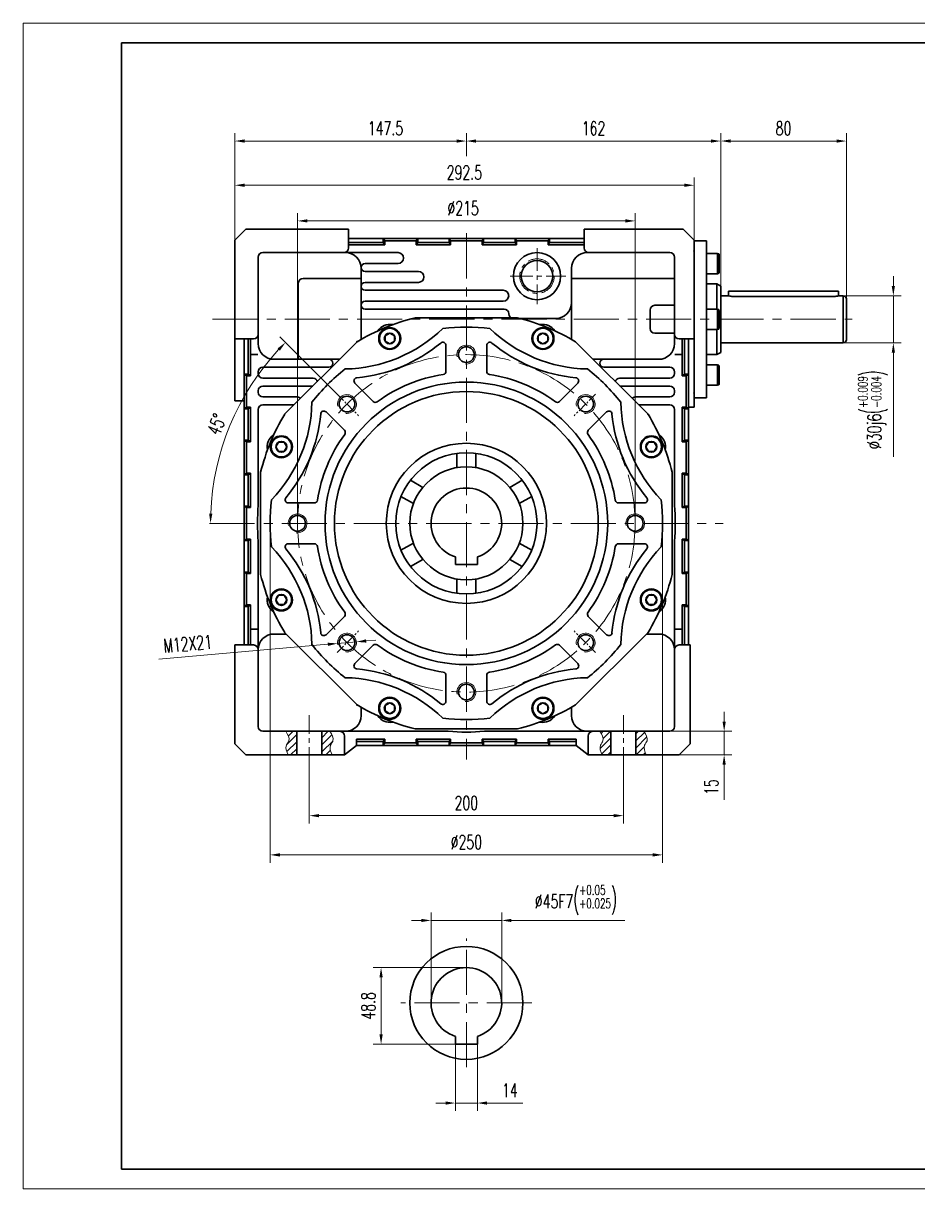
# Model space of a CAD drawing. Header units: millimetres. Extents: x -62 to 988, y -12 to 730.
# Drawn here: x -62 to 507, y -12 to 730 of the extents above; entities that cross this region are included whole.
import ezdxf

# ---------------------------------------------------------------- set-up
doc = ezdxf.new("R2010")
doc.units = ezdxf.units.MM
doc.header["$LTSCALE"] = 0.833333
doc.linetypes.add('CENTER', pattern=[50.8, 31.75, -6.35, 6.35, -6.35])
for name, color, linetype, lineweight in [('1轮廓实线层', 7, 'Continuous', 30), ('2细线层', 4, 'Continuous', 15), ('3中心线层', 1, 'CENTER', 15), ('5剖面线层', 2, 'Continuous', 15), ('7标注层', 4, 'Continuous', 15), ('图框层', 7, 'Continuous', 30)]:
    doc.layers.add(name, color=color, linetype=linetype, lineweight=lineweight)
doc.styles.add('HC_GBDIM', font='romans', dxfattribs={"width": 0.667, "bigfont": 'gbcbig'})
doc.dimstyles.new('HC_GBDIM', dxfattribs={"dimtxt": 3.5, "dimasz": 2.5, "dimexe": 2, "dimexo": 0, "dimgap": 1.5, "dimtad": 1, "dimdec": 1, "dimdsep": 46, "dimtxsty": 'HC_GBDIM', "dimcen": 0, "dimclrd": 130, "dimclre": 130, "dimclrt": 3, "dimadec": 0, "dimazin": 2, "dimtfac": 0.714286, "dimtdec": 1, "dimtmove": 0, "dimatfit": 1, "dimfxl": 1, "dimtzin": 0, "dimlwd": -1, "dimlwe": -1, "dimarcsym": 0})

# ---------------------------------------------------------------- blocks, each defined once
blk = doc.blocks.new('*D1531')
at = {"layer": '7标注层', "color": 130, "linetype": 'ByBlock', "ltscale": 1.086957}
for p, q in [((119.63, 254.35), (119.63, 220.18)), ((319.63, 254.35), (319.63, 220.18)), ((125.88, 225.18), (313.38, 225.18))]:
    blk.add_line(p, q, dxfattribs=at)
at = {"layer": '7标注层', "color": 130}
for points in [[(125.88, 226.22), (125.88, 224.14), (119.63, 225.18)], [(313.38, 224.14), (313.38, 226.22), (319.63, 225.18)]]:
    blk.add_solid(points, dxfattribs=at)
at = {"layer": 'Defpoints', "color": 0}
for p in [(119.63, 254.35), (319.63, 254.35), (319.63, 225.18)]:
    blk.add_point(p, dxfattribs=at)
at = {"layer": '7标注层', "color": 3, "insert": (219.63, 233.3), "char_height": 8.75, "attachment_point": 5, "style": 'HC_GBDIM'}
blk.add_mtext('200', dxfattribs=at)
blk = doc.blocks.new('*D1532')
at = {"layer": '7标注层', "color": 130, "linetype": 'ByBlock', "ltscale": 1.086957}
for p, q in [((94.63, 411.41), (94.63, 195.18)), ((344.63, 411.41), (344.63, 195.18)), ((100.88, 200.18), (338.38, 200.18))]:
    blk.add_line(p, q, dxfattribs=at)
at = {"layer": '7标注层', "color": 130}
for points in [[(100.88, 201.22), (100.88, 199.14), (94.63, 200.18)], [(338.38, 199.14), (338.38, 201.22), (344.63, 200.18)]]:
    blk.add_solid(points, dxfattribs=at)
at = {"layer": 'Defpoints', "color": 0}
for p in [(94.63, 411.41), (344.63, 411.41), (344.63, 200.18)]:
    blk.add_point(p, dxfattribs=at)
at = {"layer": '7标注层', "color": 3, "insert": (219.63, 208.3), "char_height": 8.75, "attachment_point": 5, "style": 'HC_GBDIM'}
blk.add_mtext('%%c250{}{{\\H0.7x;}{}}', dxfattribs=at)
blk = doc.blocks.new('*D1533')
at = {"layer": '7标注层', "color": 130, "linetype": 'ByBlock', "ltscale": 1.086957}
for p, q in [((383.8, 285.16), (383.8, 291.41)), ((349.13, 278.91), (388.8, 278.91)), ((383.8, 278.91), (383.8, 263.91)), ((349.13, 263.91), (388.8, 263.91)), ((383.8, 257.66), (383.8, 235.29))]:
    blk.add_line(p, q, dxfattribs=at)
at = {"layer": '7标注层', "color": 130}
for points in [[(382.76, 285.16), (384.85, 285.16), (383.8, 278.91)], [(384.85, 257.66), (382.76, 257.66), (383.8, 263.91)]]:
    blk.add_solid(points, dxfattribs=at)
at = {"layer": 'Defpoints', "color": 0}
for p in [(349.13, 278.91), (349.13, 263.91), (383.8, 263.91)]:
    blk.add_point(p, dxfattribs=at)
at = {"layer": '7标注层', "color": 3, "insert": (375.68, 243.35), "char_height": 8.75, "attachment_point": 5, "rotation": 90, "style": 'HC_GBDIM'}
blk.add_mtext('15{}{{\\H0.7x;}{}}', dxfattribs=at)
blk = doc.blocks.new('*D1534')
at = {"layer": '7标注层', "color": 130, "linetype": 'ByBlock', "ltscale": 1.086957}
blk.add_line((137.28, 493.76), (100.9, 530.14), dxfattribs=at)
blk.add_arc((219.63, 411.41), 162.92, 137.19819, 177.80181, dxfattribs=at)
at = {"layer": '7标注层', "color": 130}
for points in [[(100.85, 521.38), (99.35, 522.83), (104.43, 526.61)], [(55.79, 417.68), (57.88, 417.64), (56.71, 411.41)]]:
    blk.add_solid(points, dxfattribs=at)
at = {"layer": 'Defpoints', "color": 0}
for p in [(78.54, 492.87), (137.28, 493.76), (151.05, 479.99), (56.05, 411.41), (380.48, 411.41)]:
    blk.add_point(p, dxfattribs=at)
at = {"layer": '7标注层', "color": 3, "insert": (60.63, 474.44), "char_height": 8.75, "attachment_point": 5, "rotation": 68.37546, "style": 'HC_GBDIM'}
blk.add_mtext('45%%d', dxfattribs=at)
blk = doc.blocks.new('*D1535')
at = {"layer": '7标注层', "color": 130, "linetype": 'ByBlock', "ltscale": 1.086957}
for p, q in [((112.13, 411.41), (112.13, 609.11)), ((327.13, 411.41), (327.13, 609.11)), ((118.38, 604.11), (320.88, 604.11))]:
    blk.add_line(p, q, dxfattribs=at)
at = {"layer": '7标注层', "color": 130}
for points in [[(118.38, 605.16), (118.38, 603.07), (112.13, 604.11)], [(320.88, 603.07), (320.88, 605.16), (327.13, 604.11)]]:
    blk.add_solid(points, dxfattribs=at)
at = {"layer": 'Defpoints', "color": 0}
for p in [(327.13, 604.11), (112.13, 411.41), (327.13, 411.41)]:
    blk.add_point(p, dxfattribs=at)
at = {"layer": '7标注层', "color": 3, "insert": (217.6, 612.24), "char_height": 8.75, "attachment_point": 5, "style": 'HC_GBDIM'}
blk.add_mtext('%%c215{}{{\\H0.7x;}{}}', dxfattribs=at)
blk = doc.blocks.new('*D1536')
at = {"layer": '7标注层', "color": 130, "linetype": 'ByBlock', "ltscale": 1.086957}
for p, q in [((72.13, 591.91), (72.13, 659.99)), ((78.38, 654.99), (213.38, 654.99)), ((219.63, 645.35), (219.63, 659.99))]:
    blk.add_line(p, q, dxfattribs=at)
at = {"layer": '7标注层', "color": 130}
for points in [[(78.38, 656.03), (78.38, 653.95), (72.13, 654.99)], [(213.38, 653.95), (213.38, 656.03), (219.63, 654.99)]]:
    blk.add_solid(points, dxfattribs=at)
at = {"layer": 'Defpoints', "color": 0}
for p in [(219.63, 654.99), (219.63, 645.35), (72.13, 591.91)]:
    blk.add_point(p, dxfattribs=at)
at = {"layer": '7标注层', "color": 3, "insert": (168.16, 663.12), "char_height": 8.75, "attachment_point": 5, "style": 'HC_GBDIM'}
blk.add_mtext('147.5', dxfattribs=at)
blk = doc.blocks.new('*D1537')
at = {"layer": '7标注层', "color": 130, "linetype": 'ByBlock', "ltscale": 1.086957}
for p, q in [((72.13, 591.91), (72.13, 631.82)), ((364.63, 591.91), (364.63, 631.82)), ((78.38, 626.82), (358.38, 626.82))]:
    blk.add_line(p, q, dxfattribs=at)
at = {"layer": '7标注层', "color": 130}
for points in [[(78.38, 627.87), (78.38, 625.78), (72.13, 626.82)], [(358.38, 625.78), (358.38, 627.87), (364.63, 626.82)]]:
    blk.add_solid(points, dxfattribs=at)
at = {"layer": 'Defpoints', "color": 0}
for p in [(364.63, 626.82), (72.13, 591.91), (364.63, 591.91)]:
    blk.add_point(p, dxfattribs=at)
at = {"layer": '7标注层', "color": 3, "insert": (218.38, 634.95), "char_height": 8.75, "attachment_point": 5, "style": 'HC_GBDIM'}
blk.add_mtext('292.5', dxfattribs=at)
blk = doc.blocks.new('*D1538')
at = {"layer": '7标注层', "color": 130, "linetype": 'ByBlock', "ltscale": 1.086957}
for p, q in [((131.41, 334.33), (23.78, 324.91)), ((149.59, 335.92), (137.64, 334.87)), ((155.82, 336.46), (162.05, 337.01))]:
    blk.add_line(p, q, dxfattribs=at)
at = {"layer": '7标注层', "color": 130}
for points in [[(131.5, 333.29), (131.32, 335.36), (137.64, 334.87)], [(155.73, 337.5), (155.91, 335.43), (149.59, 335.92)]]:
    blk.add_solid(points, dxfattribs=at)
at = {"layer": 'Defpoints', "color": 0}
for p in [(137.64, 334.87), (149.59, 335.92)]:
    blk.add_point(p, dxfattribs=at)
at = {"layer": '7标注层', "color": 3, "insert": (42.18, 334.67), "char_height": 8.75, "attachment_point": 5, "rotation": 5.0017, "style": 'HC_GBDIM'}
blk.add_mtext('M12X21{}{{\\H0.7x;}{}}', dxfattribs=at)
blk = doc.blocks.new('*D1551')
at = {"layer": '7标注层', "color": 130, "ltscale": 0.925926}
for p, q in [((212.63, 79.57), (212.63, 37.05)), ((226.63, 79.57), (226.63, 37.05)), ((206.38, 42.05), (200.13, 42.05)), ((212.63, 42.05), (226.63, 42.05)), ((232.88, 42.05), (255.52, 42.05))]:
    blk.add_line(p, q, dxfattribs=at)
at = {"layer": '7标注层', "color": 130}
for points in [[(206.38, 41.01), (206.38, 43.09), (212.63, 42.05)], [(232.88, 43.09), (232.88, 41.01), (226.63, 42.05)]]:
    blk.add_solid(points, dxfattribs=at)
at = {"layer": 'Defpoints', "color": 0}
for p in [(212.63, 79.57), (226.63, 79.57), (226.63, 42.05)]:
    blk.add_point(p, dxfattribs=at)
at = {"layer": '7标注层', "color": 3, "insert": (247.33, 50.18), "char_height": 8.75, "attachment_point": 5, "style": 'HC_GBDIM'}
blk.add_mtext('14', dxfattribs=at)
blk = doc.blocks.new('*D1552')
at = {"layer": '7标注层', "color": 130, "ltscale": 0.925926}
for p, q in [((197.13, 105.87), (197.13, 163.4)), ((242.13, 105.87), (242.13, 163.4)), ((190.88, 158.4), (184.63, 158.4)), ((197.13, 158.4), (242.13, 158.4)), ((248.38, 158.4), (320.54, 158.4))]:
    blk.add_line(p, q, dxfattribs=at)
at = {"layer": '7标注层', "color": 130}
for points in [[(190.88, 157.36), (190.88, 159.44), (197.13, 158.4)], [(248.38, 159.44), (248.38, 157.36), (242.13, 158.4)]]:
    blk.add_solid(points, dxfattribs=at)
at = {"layer": 'Defpoints', "color": 0}
for p in [(242.13, 158.4), (197.13, 105.87), (242.13, 105.87)]:
    blk.add_point(p, dxfattribs=at)
at = {"layer": '7标注层', "color": 3, "insert": (289.33, 171.48), "char_height": 8.75, "attachment_point": 5, "style": 'HC_GBDIM'}
blk.add_mtext('%%c45{}{F7{\\H0.7x;{\\H2.0x;\\W0.5;(}{\\S+0.05^ +0.025;}{\\H2.0x;\\W0.5;)}}{}}', dxfattribs=at)
blk = doc.blocks.new('*D1553')
at = {"layer": '7标注层', "color": 130, "ltscale": 0.925926}
for p, q in [((219.63, 128.37), (160.32, 128.37)), ((165.32, 122.12), (165.32, 85.82)), ((212.63, 79.57), (160.32, 79.57))]:
    blk.add_line(p, q, dxfattribs=at)
at = {"layer": '7标注层', "color": 130}
for points in [[(166.37, 122.12), (164.28, 122.12), (165.32, 128.37)], [(164.28, 85.82), (166.37, 85.82), (165.32, 79.57)]]:
    blk.add_solid(points, dxfattribs=at)
at = {"layer": 'Defpoints', "color": 0}
for p in [(219.63, 128.37), (165.32, 79.57), (212.63, 79.57)]:
    blk.add_point(p, dxfattribs=at)
at = {"layer": '7标注层', "color": 3, "insert": (157.2, 103.97), "char_height": 8.75, "attachment_point": 5, "rotation": 90, "style": 'HC_GBDIM'}
blk.add_mtext('48.8', dxfattribs=at)
blk = doc.blocks.new('*D1554')
at = {"layer": '7标注层', "color": 130, "linetype": 'ByBlock', "ltscale": 1.086957}
for p, q in [((219.63, 645.35), (219.63, 659.99)), ((225.88, 654.99), (375.38, 654.99)), ((381.63, 562.47), (381.63, 659.99))]:
    blk.add_line(p, q, dxfattribs=at)
at = {"layer": '7标注层', "color": 130}
for points in [[(225.88, 656.03), (225.88, 653.95), (219.63, 654.99)], [(375.38, 653.95), (375.38, 656.03), (381.63, 654.99)]]:
    blk.add_solid(points, dxfattribs=at)
at = {"layer": 'Defpoints', "color": 0}
for p in [(381.63, 654.99), (219.63, 645.35), (381.63, 562.47)]:
    blk.add_point(p, dxfattribs=at)
at = {"layer": '7标注层', "color": 3, "insert": (300.63, 663.12), "char_height": 8.75, "attachment_point": 5, "style": 'HC_GBDIM'}
blk.add_mtext('162', dxfattribs=at)
blk = doc.blocks.new('*D1555')
at = {"layer": '7标注层', "color": 130, "linetype": 'ByBlock', "ltscale": 1.086957}
for p, q in [((381.63, 562.47), (381.63, 659.99)), ((387.88, 654.99), (455.38, 654.99)), ((461.63, 554.41), (461.63, 659.99))]:
    blk.add_line(p, q, dxfattribs=at)
at = {"layer": '7标注层', "color": 130}
for points in [[(387.88, 656.03), (387.88, 653.95), (381.63, 654.99)], [(455.38, 653.95), (455.38, 656.03), (461.63, 654.99)]]:
    blk.add_solid(points, dxfattribs=at)
at = {"layer": 'Defpoints', "color": 0}
for p in [(461.63, 654.99), (381.63, 562.47), (461.63, 554.41)]:
    blk.add_point(p, dxfattribs=at)
at = {"layer": '7标注层', "color": 3, "insert": (421.63, 663.12), "char_height": 8.75, "attachment_point": 5, "style": 'HC_GBDIM'}
blk.add_mtext('80', dxfattribs=at)
blk = doc.blocks.new('*D1556')
at = {"layer": '7标注层', "color": 130, "linetype": 'ByBlock', "ltscale": 1.086957}
for p, q in [((491.55, 562.66), (491.55, 568.91)), ((459.63, 556.41), (496.55, 556.41)), ((491.55, 556.41), (491.55, 526.41)), ((459.63, 526.41), (496.55, 526.41)), ((491.55, 520.16), (491.55, 453.72))]:
    blk.add_line(p, q, dxfattribs=at)
at = {"layer": '7标注层', "color": 130}
for points in [[(490.51, 562.66), (492.59, 562.66), (491.55, 556.41)], [(492.59, 520.16), (490.51, 520.16), (491.55, 526.41)]]:
    blk.add_solid(points, dxfattribs=at)
at = {"layer": 'Defpoints', "color": 0}
for p in [(459.63, 556.41), (459.63, 526.41), (491.55, 526.41)]:
    blk.add_point(p, dxfattribs=at)
at = {"layer": '7标注层', "color": 3, "insert": (478.46, 483.81), "char_height": 8.75, "attachment_point": 5, "rotation": 90, "style": 'HC_GBDIM'}
blk.add_mtext('%%c30{}{j6{\\H0.7x;{\\H2.0x;\\W0.5;(}{\\S+0.009^ -0.004;}{\\H2.0x;\\W0.5;)}}{}}', dxfattribs=at)
blk = doc.blocks.new('*U1565')
at = {"layer": '2细线层'}
for p, q in [((-62.5, -12.5), (-62.5, 730)), ((-62.5, 730), (987.5, 730)), ((987.5, -12.5), (-62.5, -12.5))]:
    blk.add_line(p, q, dxfattribs=at)
at = {"layer": '图框层'}
for p, q in [((0, 0), (0, 717.5)), ((0, 717.5), (975, 717.5)), ((975, 0), (0, 0))]:
    blk.add_line(p, q, dxfattribs=at)

msp = doc.modelspace()

# ---------------------------------------------------------------- hatches: boundary and pattern name
at = {"layer": '5剖面线层', "ltscale": 1.086957}
h = msp.add_hatch(dxfattribs=at)
h.set_pattern_fill('ANSI31', color=256, style=0)
h.set_pattern_definition([(45, (-2515.0887, -845.7457), (-2.245064, 2.245064), [])])
h.paths.add_polyline_path([(111.63, 263.91), (111.63, 278.91), (104.63, 278.91), (104.8, 278.65), (104.96, 278.39), (105.13, 278.13), (105.29, 277.87), (105.45, 277.61), (105.6, 277.35), (105.61, 277.34), (105.76, 277.08), (105.9, 276.83), (106.04, 276.57), (106.16, 276.31), (106.28, 276.06), (106.39, 275.8), (106.4, 275.79), (106.5, 275.54), (106.58, 275.29), (106.66, 275.04), (106.72, 274.79), (106.77, 274.55), (106.8, 274.3), (106.81, 274.29), (106.82, 274.05), (106.82, 273.81), (106.81, 273.57), (106.77, 273.33), (106.72, 273.09), (106.64, 272.86), (106.64, 272.85), (106.55, 272.62), (106.43, 272.39), (106.31, 272.16), (106.3, 272.15), (106.16, 271.93), (106.02, 271.7), (105.87, 271.48), (105.86, 271.47), (105.71, 271.24), (105.56, 271.01), (105.42, 270.79), (105.41, 270.78), (105.27, 270.55), (105.15, 270.32), (105.04, 270.08), (105.04, 270.07), (104.95, 269.83), (104.87, 269.59), (104.82, 269.35), (104.78, 269.1), (104.75, 268.86), (104.74, 268.62), (104.75, 268.37), (104.76, 268.12), (104.79, 267.86), (104.83, 267.6), (104.88, 267.34), (104.93, 267.1), (105, 266.83), (105.08, 266.57), (105.17, 266.3), (105.26, 266.03), (105.35, 265.76), (105.45, 265.52), (105.56, 265.25), (105.67, 264.97), (105.78, 264.7), (105.9, 264.43), (106.02, 264.16), (106.13, 263.91)])
h.paths.add_polyline_path([(134.19, 263.91), (134.08, 264.16), (133.96, 264.43), (133.84, 264.7), (133.73, 264.97), (133.62, 265.25), (133.51, 265.52), (133.42, 265.76), (133.32, 266.03), (133.23, 266.3), (133.14, 266.57), (133.07, 266.83), (133, 267.1), (132.94, 267.34), (132.89, 267.6), (132.85, 267.86), (132.83, 268.12), (132.81, 268.37), (132.81, 268.62), (132.82, 268.86), (132.84, 269.1), (132.88, 269.35), (132.94, 269.59), (133.01, 269.83), (133.1, 270.07), (133.1, 270.08), (133.21, 270.32), (133.34, 270.55), (133.47, 270.78), (133.48, 270.79), (133.62, 271.01), (133.77, 271.24), (133.92, 271.47), (133.93, 271.48), (134.08, 271.7), (134.23, 271.93), (134.37, 272.15), (134.37, 272.16), (134.5, 272.39), (134.61, 272.62), (134.7, 272.85), (134.71, 272.86), (134.78, 273.09), (134.84, 273.33), (134.87, 273.57), (134.89, 273.81), (134.89, 274.05), (134.87, 274.29), (134.87, 274.3), (134.83, 274.55), (134.78, 274.79), (134.72, 275.04), (134.65, 275.29), (134.56, 275.54), (134.46, 275.79), (134.46, 275.8), (134.35, 276.06), (134.23, 276.31), (134.1, 276.57), (133.96, 276.83), (133.82, 277.08), (133.67, 277.34), (133.67, 277.35), (133.51, 277.61), (133.35, 277.87), (133.19, 278.13), (133.03, 278.39), (132.86, 278.65), (132.69, 278.91), (127.63, 278.91), (127.63, 263.91)])
h.paths.add_polyline_path([(334.19, 263.91), (334.08, 264.16), (333.96, 264.43), (333.84, 264.7), (333.73, 264.97), (333.62, 265.25), (333.51, 265.52), (333.42, 265.76), (333.32, 266.03), (333.23, 266.3), (333.14, 266.57), (333.07, 266.83), (333, 267.1), (332.94, 267.34), (332.89, 267.6), (332.85, 267.86), (332.83, 268.12), (332.81, 268.37), (332.81, 268.62), (332.82, 268.86), (332.84, 269.1), (332.88, 269.35), (332.94, 269.59), (333.01, 269.83), (333.1, 270.07), (333.1, 270.08), (333.21, 270.32), (333.34, 270.55), (333.47, 270.78), (333.48, 270.79), (333.62, 271.01), (333.77, 271.24), (333.92, 271.47), (333.93, 271.48), (334.08, 271.7), (334.23, 271.93), (334.37, 272.15), (334.37, 272.16), (334.5, 272.39), (334.61, 272.62), (334.7, 272.85), (334.71, 272.86), (334.78, 273.09), (334.84, 273.33), (334.87, 273.57), (334.89, 273.81), (334.89, 274.05), (334.87, 274.29), (334.87, 274.3), (334.83, 274.55), (334.78, 274.79), (334.72, 275.04), (334.65, 275.29), (334.56, 275.54), (334.46, 275.79), (334.46, 275.8), (334.35, 276.06), (334.23, 276.31), (334.1, 276.57), (333.96, 276.83), (333.82, 277.08), (333.67, 277.34), (333.67, 277.35), (333.51, 277.61), (333.35, 277.87), (333.19, 278.13), (333.03, 278.39), (332.86, 278.65), (332.69, 278.91), (327.63, 278.91), (327.63, 263.91)])
h.paths.add_polyline_path([(311.63, 263.91), (311.63, 278.91), (304.63, 278.91), (304.8, 278.65), (304.96, 278.39), (305.13, 278.13), (305.29, 277.87), (305.45, 277.61), (305.6, 277.35), (305.61, 277.34), (305.76, 277.08), (305.9, 276.83), (306.04, 276.57), (306.16, 276.31), (306.28, 276.06), (306.39, 275.8), (306.4, 275.79), (306.5, 275.54), (306.58, 275.29), (306.66, 275.04), (306.72, 274.79), (306.77, 274.55), (306.8, 274.3), (306.81, 274.29), (306.82, 274.05), (306.82, 273.81), (306.81, 273.57), (306.77, 273.33), (306.72, 273.09), (306.64, 272.86), (306.64, 272.85), (306.55, 272.62), (306.43, 272.39), (306.31, 272.16), (306.3, 272.15), (306.16, 271.93), (306.02, 271.7), (305.87, 271.48), (305.86, 271.47), (305.71, 271.24), (305.56, 271.01), (305.42, 270.79), (305.41, 270.78), (305.27, 270.55), (305.15, 270.32), (305.04, 270.08), (305.04, 270.07), (304.95, 269.83), (304.87, 269.59), (304.82, 269.35), (304.78, 269.1), (304.75, 268.86), (304.74, 268.62), (304.75, 268.37), (304.76, 268.12), (304.79, 267.86), (304.83, 267.6), (304.88, 267.34), (304.93, 267.1), (305, 266.83), (305.08, 266.57), (305.17, 266.3), (305.26, 266.03), (305.35, 265.76), (305.45, 265.52), (305.56, 265.25), (305.67, 264.97), (305.78, 264.7), (305.9, 264.43), (306.02, 264.16), (306.13, 263.91)])

# ---------------------------------------------------------------- linework, layer by layer
at = {"layer": '1轮廓实线层', "ltscale": 1.086957}
for p, q in [((79.13, 598.91), (72.13, 591.91)), ((79.13, 598.91), (144.63, 598.91)), ((144.63, 598.91), (144.63, 586.91)), ((294.63, 598.91), (357.63, 598.91)), ((294.63, 598.91), (294.63, 586.91)), ((357.63, 598.91), (364.63, 591.91)), ((72.13, 591.91), (72.13, 489.41)), ((144.63, 592.91), (294.63, 592.91)), ((166.63, 590.41), (144.63, 590.41)), ((167.63, 588.84), (144.63, 588.84)), ((166.63, 592.91), (166.63, 590.41)), ((166.63, 592.91), (167.63, 591.34)), ((167.63, 588.84), (166.63, 590.41)), ((187.63, 591.34), (167.63, 591.34)), ((167.63, 591.34), (167.63, 588.84)), ((188.63, 592.91), (187.63, 591.34)), ((187.63, 591.34), (187.63, 588.84)), ((187.63, 588.84), (188.63, 590.41)), ((188.63, 592.91), (188.63, 590.41)), ((208.63, 592.91), (209.63, 591.34)), ((208.63, 592.91), (208.63, 590.41)), ((209.63, 588.84), (208.63, 590.41)), ((209.63, 591.34), (229.63, 591.34)), ((209.63, 591.34), (209.63, 588.84)), ((230.63, 592.91), (229.63, 591.34)), ((229.63, 591.34), (229.63, 588.84)), ((229.63, 588.84), (230.63, 590.41)), ((230.63, 592.91), (230.63, 590.41)), ((250.63, 592.91), (250.63, 590.41)), ((250.63, 592.91), (251.63, 591.34)), ((251.63, 588.84), (250.63, 590.41)), ((251.63, 591.34), (271.63, 591.34)), ((251.63, 591.34), (251.63, 588.84)), ((272.63, 592.91), (271.63, 591.34)), ((271.63, 591.34), (271.63, 588.84)), ((271.63, 588.84), (272.63, 590.41)), ((271.63, 588.84), (294.63, 588.84)), ((272.63, 592.91), (272.63, 590.41)), ((272.63, 590.41), (294.63, 590.41)), ((364.63, 591.91), (364.63, 485.41)), ((364.63, 591.57), (364.63, 491.25)), ((364.63, 591.48), (364.63, 575.41)), ((364.63, 591.48), (372.63, 591.48)), ((372.63, 591.48), (372.63, 491.34)), ((87.13, 525.91), (87.13, 580.91)), ((90.13, 583.91), (176.13, 583.91)), ((296.63, 583.91), (349.13, 583.91)), ((352.13, 580.91), (352.13, 525.91)), ((379.63, 583.42), (372.63, 583.42)), ((379.63, 583.42), (379.63, 570.42)), ((380.63, 571.42), (380.63, 582.42)), ((152.63, 573.91), (152.63, 528.61)), ((155.13, 576.91), (176.13, 576.91)), ((155.13, 571.91), (189.13, 571.91)), ((286.63, 573.91), (286.63, 528.61)), ((364.63, 575.41), (364.63, 491.34)), ((112.63, 564.46), (112.63, 515.91)), ((115.63, 567.46), (152.63, 567.46)), ((155.13, 564.91), (189.13, 564.91)), ((286.63, 567.46), (352.13, 567.46)), ((379.63, 570.42), (372.63, 570.42)), ((155.13, 559.91), (243.13, 559.91)), ((379.13, 563.91), (372.63, 563.91)), ((379.13, 563.91), (381.63, 562.47)), ((379.13, 547.91), (379.13, 563.91)), ((381.63, 562.47), (381.63, 520.35)), ((386.63, 556.41), (386.63, 559.41)), ((386.63, 559.41), (456.63, 559.41)), ((456.63, 556.41), (456.63, 559.41)), ((155.13, 552.91), (243.13, 552.91)), ((339.63, 550.33), (352.13, 550.33)), ((386.63, 556.41), (381.63, 556.41)), ((452.63, 555.87), (390.63, 555.87)), ((459.63, 556.41), (456.63, 556.41)), ((459.63, 556.41), (459.63, 526.41)), ((461.63, 528.41), (461.63, 554.41)), ((155.13, 547.91), (243.63, 547.91)), ((252.25, 542.41), (187.01, 542.41)), ((246.63, 544.91), (246.63, 544.91)), ((336.63, 547.33), (336.63, 535.49)), ((379.63, 547.91), (372.63, 547.91)), ((379.63, 547.91), (379.63, 534.91)), ((380.63, 535.91), (380.63, 546.91)), ((249.63, 541.91), (276.63, 541.91)), ((379.63, 534.91), (372.63, 534.91)), ((379.13, 518.91), (379.13, 534.91)), ((72.13, 528.91), (84.13, 528.91)), ((74.63, 528.91), (84.13, 528.91)), ((78.13, 528.91), (78.13, 333.91)), ((170.84, 532.67), (167.84, 530.94)), ((167.84, 527.47), (167.84, 530.94)), ((167.84, 527.47), (170.84, 525.74)), ((170.84, 532.67), (173.84, 530.94)), ((173.84, 527.47), (170.84, 525.74)), ((173.84, 527.47), (173.84, 530.94)), ((268.42, 532.67), (265.42, 530.94)), ((265.42, 527.47), (265.42, 530.94)), ((265.42, 527.47), (268.42, 525.74)), ((268.42, 532.67), (271.42, 530.94)), ((271.42, 527.47), (268.42, 525.74)), ((271.42, 527.47), (271.42, 530.94)), ((339.63, 532.49), (352.13, 532.49)), ((364.63, 528.91), (355.13, 528.91)), ((361.13, 528.91), (361.13, 333.91)), ((150.06, 527.1), (103.93, 480.97)), ((206.63, 524.77), (206.63, 508.25)), ((232.63, 524.77), (232.63, 508.25)), ((335.33, 480.97), (289.2, 527.1)), ((379.13, 518.91), (381.63, 520.35)), ((459.63, 526.41), (381.63, 526.41)), ((82.2, 518.91), (86.86, 518.91)), ((138.87, 515.91), (97.13, 515.91)), ((300.39, 515.91), (342.13, 515.91)), ((357.06, 518.91), (352.4, 518.91)), ((379.13, 518.91), (372.63, 518.91)), ((379.63, 512.4), (372.63, 512.4)), ((379.63, 512.4), (379.63, 499.4)), ((78.13, 506.41), (79.7, 505.41)), ((78.13, 506.41), (80.63, 506.41)), ((79.7, 485.41), (79.7, 505.41)), ((79.7, 505.41), (82.2, 505.41)), ((82.2, 505.41), (80.63, 506.41)), ((87.13, 506.91), (87.13, 507.91)), ((132.13, 510.91), (90.13, 510.91)), ((307.13, 510.91), (349.13, 510.91)), ((352.13, 507.91), (352.13, 506.91)), ((352.13, 507.91), (352.13, 506.91)), ((357.06, 505.41), (358.63, 506.41)), ((359.56, 505.41), (357.06, 505.41)), ((361.13, 506.41), (358.63, 506.41)), ((361.13, 506.41), (359.56, 505.41)), ((359.56, 485.41), (359.56, 505.41)), ((380.63, 511.4), (380.63, 500.4)), ((122.13, 503.91), (90.13, 503.91)), ((121.87, 498.91), (90.13, 498.91)), ((148.67, 500.76), (160.34, 489.08)), ((290.6, 500.76), (278.92, 489.08)), ((317.13, 503.91), (349.13, 503.91)), ((317.39, 498.91), (349.13, 498.91)), ((379.63, 499.4), (372.63, 499.4)), ((87.13, 495.91), (87.13, 494.91)), ((87.13, 495.91), (87.13, 494.91)), ((87.13, 494.91), (87.13, 495.91)), ((112.13, 491.91), (90.13, 491.91)), ((327.13, 491.91), (349.13, 491.91)), ((352.13, 495.91), (352.13, 494.91)), ((352.13, 495.91), (352.13, 494.91)), ((364.63, 491.34), (372.63, 491.34)), ((72.13, 489.41), (78.13, 489.41)), ((78.13, 484.41), (79.7, 485.41)), ((78.13, 484.41), (80.63, 484.41)), ((79.7, 485.41), (82.2, 485.41)), ((82.2, 485.41), (80.63, 484.41)), ((87.13, 422.93), (87.13, 483.91)), ((109.87, 486.91), (90.13, 486.91)), ((329.39, 486.91), (349.13, 486.91)), ((352.13, 483.91), (352.13, 422.93)), ((357.06, 485.41), (358.63, 484.41)), ((359.56, 485.41), (357.06, 485.41)), ((361.13, 484.41), (358.63, 484.41)), ((361.13, 484.41), (359.56, 485.41)), ((361.13, 485.41), (364.63, 485.41)), ((130.28, 482.37), (141.96, 470.7)), ((308.98, 482.37), (297.3, 470.7)), ((78.13, 464.41), (79.7, 463.41)), ((78.13, 464.41), (80.63, 464.41)), ((79.7, 443.41), (79.7, 463.41)), ((79.7, 463.41), (82.2, 463.41)), ((82.2, 463.41), (80.63, 464.41)), ((98.37, 460.2), (100.1, 463.2)), ((103.57, 463.2), (100.1, 463.2)), ((103.57, 463.2), (105.3, 460.2)), ((335.69, 463.2), (333.96, 460.2)), ((335.69, 463.2), (339.16, 463.2)), ((340.89, 460.2), (339.16, 463.2)), ((357.06, 463.41), (358.63, 464.41)), ((359.56, 463.41), (357.06, 463.41)), ((361.13, 464.41), (358.63, 464.41)), ((361.13, 464.41), (359.56, 463.41)), ((359.56, 443.41), (359.56, 463.41)), ((98.37, 460.2), (100.1, 457.2)), ((103.57, 457.2), (100.1, 457.2)), ((103.57, 457.2), (105.3, 460.2)), ((213.63, 456.01), (213.63, 446.91)), ((225.63, 456.01), (225.63, 446.91)), ((335.69, 457.2), (333.96, 460.2)), ((335.69, 457.2), (339.16, 457.2)), ((340.89, 460.2), (339.16, 457.2)), ((78.13, 442.41), (79.7, 443.41)), ((78.13, 442.41), (80.63, 442.41)), ((79.7, 443.41), (82.2, 443.41)), ((82.2, 443.41), (80.63, 442.41)), ((88.63, 444.03), (88.63, 378.79)), ((184.01, 438.9), (191.89, 434.35)), ((255.25, 438.9), (247.37, 434.35)), ((350.63, 378.79), (350.63, 444.03)), ((359.56, 443.41), (357.06, 443.41)), ((357.06, 443.41), (358.63, 442.41)), ((361.13, 442.41), (358.63, 442.41)), ((361.13, 442.41), (359.56, 443.41)), ((106.27, 424.41), (122.79, 424.41)), ((178.01, 428.51), (185.89, 423.96)), ((261.25, 428.51), (253.37, 423.96)), ((332.99, 424.41), (316.48, 424.41)), ((78.13, 422.41), (80.63, 422.41)), ((78.13, 422.41), (79.7, 421.41)), ((79.7, 421.41), (79.7, 401.41)), ((79.7, 421.41), (82.2, 421.41)), ((82.2, 421.41), (80.63, 422.41)), ((357.06, 421.41), (358.63, 422.41)), ((359.56, 421.41), (357.06, 421.41)), ((361.13, 422.41), (358.63, 422.41)), ((361.13, 422.41), (359.56, 421.41)), ((359.56, 421.41), (359.56, 401.41)), ((78.13, 400.41), (79.7, 401.41)), ((79.7, 401.41), (82.2, 401.41)), ((82.2, 401.41), (80.63, 400.41)), ((357.06, 401.41), (358.63, 400.41)), ((359.56, 401.41), (357.06, 401.41)), ((361.13, 400.41), (359.56, 401.41)), ((78.13, 400.41), (80.63, 400.41)), ((87.13, 281.91), (87.13, 399.89)), ((106.27, 398.41), (122.79, 398.41)), ((178.01, 394.31), (185.89, 398.86)), ((261.25, 394.31), (253.37, 398.86)), ((332.99, 398.41), (316.48, 398.41)), ((352.13, 399.89), (352.13, 281.91)), ((361.13, 400.41), (358.63, 400.41)), ((184.01, 383.91), (191.89, 388.46)), ((212.63, 385.11), (212.63, 390.03)), ((226.63, 385.11), (226.63, 390.03)), ((255.25, 383.91), (247.37, 388.46)), ((78.13, 380.41), (79.7, 379.41)), ((78.13, 380.41), (80.63, 380.41)), ((79.7, 379.41), (79.7, 359.41)), ((79.7, 379.41), (82.2, 379.41)), ((82.2, 379.41), (80.63, 380.41)), ((212.63, 385.11), (226.63, 385.11)), ((357.06, 379.41), (358.63, 380.41)), ((359.56, 379.41), (357.06, 379.41)), ((361.13, 380.41), (358.63, 380.41)), ((361.13, 380.41), (359.56, 379.41)), ((359.56, 379.41), (359.56, 359.41)), ((213.63, 366.81), (213.63, 375.91)), ((225.63, 366.81), (225.63, 375.91)), ((98.37, 362.62), (100.1, 365.62)), ((103.57, 365.62), (100.1, 365.62)), ((103.57, 365.62), (105.3, 362.62)), ((335.69, 365.62), (333.96, 362.62)), ((335.69, 365.62), (339.16, 365.62)), ((340.89, 362.62), (339.16, 365.62)), ((78.13, 358.41), (79.7, 359.41)), ((78.13, 358.41), (80.63, 358.41)), ((79.7, 359.41), (82.2, 359.41)), ((82.2, 359.41), (80.63, 358.41)), ((98.37, 362.62), (100.1, 359.62)), ((103.57, 359.62), (100.1, 359.62)), ((103.57, 359.62), (105.3, 362.62)), ((335.69, 359.62), (333.96, 362.62)), ((335.69, 359.62), (339.16, 359.62)), ((340.89, 362.62), (339.16, 359.62)), ((359.56, 359.41), (357.06, 359.41)), ((357.06, 359.41), (358.63, 358.41)), ((361.13, 358.41), (358.63, 358.41)), ((361.13, 358.41), (359.56, 359.41)), ((130.28, 340.44), (141.96, 352.12)), ((308.98, 340.44), (297.3, 352.12)), ((82.2, 343.91), (87.13, 343.91)), ((103.93, 341.84), (150.06, 295.71)), ((289.2, 295.71), (335.33, 341.84)), ((352.13, 343.91), (357.06, 343.91)), ((104.87, 340.91), (97.13, 340.91)), ((334.39, 340.91), (342.13, 340.91)), ((72.13, 333.91), (72.13, 270.91)), ((72.13, 333.91), (84.13, 333.91)), ((77.13, 333.91), (84.13, 333.91)), ((148.67, 322.06), (160.34, 333.74)), ((290.6, 322.06), (278.92, 333.74)), ((362.13, 333.91), (355.13, 333.91)), ((362.13, 333.91), (362.13, 270.91)), ((206.63, 298.05), (206.63, 314.56)), ((232.63, 298.05), (232.63, 314.56)), ((167.84, 295.35), (170.84, 297.08)), ((173.84, 295.35), (170.84, 297.08)), ((265.42, 295.35), (268.42, 297.08)), ((271.42, 295.35), (268.42, 297.08)), ((152.63, 294.21), (152.63, 288.91)), ((167.84, 295.35), (167.84, 291.88)), ((170.84, 290.15), (167.84, 291.88)), ((170.84, 290.15), (173.84, 291.88)), ((173.84, 295.35), (173.84, 291.88)), ((265.42, 295.35), (265.42, 291.88)), ((268.42, 290.15), (265.42, 291.88)), ((268.42, 290.15), (271.42, 291.88)), ((271.42, 295.35), (271.42, 291.88)), ((286.63, 294.21), (286.63, 288.91)), ((208.11, 278.91), (90.13, 278.91)), ((111.63, 263.91), (111.63, 278.91)), ((127.63, 263.91), (127.63, 278.91)), ((142.13, 263.91), (142.13, 275.91)), ((187.01, 280.41), (252.25, 280.41)), ((349.13, 278.91), (231.15, 278.91)), ((297.13, 263.91), (297.13, 275.91)), ((311.63, 263.91), (311.63, 278.91)), ((327.63, 263.91), (327.63, 278.91)), ((79.13, 263.91), (72.13, 270.91)), ((149.63, 269.91), (142.13, 263.91)), ((167.63, 273.98), (149.63, 273.98)), ((149.63, 273.98), (149.63, 269.91)), ((166.63, 272.41), (149.63, 272.41)), ((149.63, 269.91), (289.63, 269.91)), ((167.63, 273.98), (166.63, 272.41)), ((166.63, 269.91), (166.63, 272.41)), ((166.63, 269.91), (167.63, 271.48)), ((167.63, 271.48), (167.63, 273.98)), ((187.63, 271.48), (167.63, 271.48)), ((187.63, 273.98), (188.63, 272.41)), ((187.63, 271.48), (187.63, 273.98)), ((188.63, 269.91), (187.63, 271.48)), ((188.63, 269.91), (188.63, 272.41)), ((209.63, 273.98), (208.63, 272.41)), ((208.63, 269.91), (208.63, 272.41)), ((208.63, 269.91), (209.63, 271.48)), ((209.63, 271.48), (209.63, 273.98)), ((209.63, 271.48), (229.63, 271.48)), ((229.63, 271.48), (229.63, 273.98)), ((229.63, 273.98), (230.63, 272.41)), ((230.63, 269.91), (229.63, 271.48)), ((230.63, 269.91), (230.63, 272.41)), ((251.63, 273.98), (250.63, 272.41)), ((250.63, 269.91), (250.63, 272.41)), ((250.63, 269.91), (251.63, 271.48)), ((251.63, 271.48), (251.63, 273.98)), ((251.63, 271.48), (271.63, 271.48)), ((271.63, 273.98), (289.63, 273.98)), ((271.63, 273.98), (272.63, 272.41)), ((271.63, 271.48), (271.63, 273.98)), ((272.63, 269.91), (271.63, 271.48)), ((272.63, 272.41), (289.63, 272.41)), ((272.63, 269.91), (272.63, 272.41)), ((289.63, 273.98), (289.63, 269.91)), ((289.63, 269.91), (297.13, 263.91)), ((362.13, 270.91), (355.13, 263.91)), ((79.13, 263.91), (142.13, 263.91)), ((297.13, 263.91), (355.13, 263.91)), ((212.63, 79.57), (212.63, 84.48)), ((226.63, 79.57), (226.63, 84.48)), ((212.63, 79.57), (226.63, 79.57))]:
    msp.add_line(p, q, dxfattribs=at)
at = {"layer": '1轮廓实线层', "color": 0, "ltscale": 1.086957}
for p, q in [((209.63, 588.84), (187.63, 588.84)), ((208.63, 590.41), (188.63, 590.41)), ((229.63, 588.84), (251.63, 588.84)), ((230.63, 590.41), (250.63, 590.41)), ((80.63, 506.41), (80.63, 528.91)), ((82.2, 505.41), (82.2, 528.91)), ((357.06, 505.41), (357.06, 528.91)), ((358.63, 506.41), (358.63, 528.91)), ((80.63, 464.41), (80.63, 484.41)), ((82.2, 463.41), (82.2, 485.41)), ((357.06, 463.41), (357.06, 485.41)), ((358.63, 464.41), (358.63, 484.41)), ((80.63, 422.41), (80.63, 442.41)), ((82.2, 421.41), (82.2, 443.41)), ((357.06, 421.41), (357.06, 443.41)), ((358.63, 422.41), (358.63, 442.41)), ((82.2, 401.41), (82.2, 379.41)), ((357.06, 401.41), (357.06, 379.41)), ((80.63, 400.41), (80.63, 380.41)), ((358.63, 400.41), (358.63, 380.41)), ((80.63, 358.41), (80.63, 333.91)), ((82.2, 359.41), (82.2, 333.91)), ((357.06, 359.41), (357.06, 333.91)), ((358.63, 358.41), (358.63, 333.91)), ((209.63, 273.98), (187.63, 273.98)), ((208.63, 272.41), (188.63, 272.41)), ((229.63, 273.98), (251.63, 273.98)), ((230.63, 272.41), (250.63, 272.41))]:
    msp.add_line(p, q, dxfattribs=at)
at = {"layer": '1轮廓实线层', "ltscale": 1.086957}
for centre, radius in [((264.63, 568.91), 15), ((264.63, 568.91), 10), ((170.84, 529.2), 7), ((170.84, 529.2), 6.5), ((268.42, 529.2), 7), ((268.42, 529.2), 6.5), ((170.84, 529.2), 3.46), ((268.42, 529.2), 3.46), ((219.63, 518.91), 5), ((219.63, 411.41), 90), ((219.63, 411.41), 84), ((143.62, 487.42), 5), ((295.64, 487.42), 5), ((101.84, 460.2), 7), ((101.84, 460.2), 6.5), ((101.84, 460.2), 3.46), ((219.63, 411.41), 51), ((337.43, 460.2), 7), ((337.43, 460.2), 6.5), ((337.43, 460.2), 3.46), ((219.63, 411.41), 45), ((219.63, 411.41), 36), ((112.13, 411.41), 5), ((327.13, 411.41), 5), ((101.84, 362.62), 7), ((101.84, 362.62), 6.5), ((101.84, 362.62), 3.46), ((337.43, 362.62), 7), ((337.43, 362.62), 6.5), ((337.43, 362.62), 3.46), ((143.62, 335.39), 5), ((295.64, 335.39), 5), ((219.63, 303.91), 5), ((170.84, 293.61), 7), ((170.84, 293.61), 6.5), ((170.84, 293.61), 3.46), ((268.42, 293.61), 7), ((268.42, 293.61), 6.5), ((268.42, 293.61), 3.46), ((219.63, 105.87), 36)]:
    msp.add_circle(centre, radius, dxfattribs=at)
for centre, radius, start, end in [((141.63, 586.91), 3, 270, 0), ((297.63, 586.91), 3, 180, 270), ((90.13, 580.91), 3, 90, 180), ((142.63, 573.91), 10, 0, 90), ((176.13, 580.41), 3.5, 270, 90), ((296.63, 573.91), 10, 90, 180), ((349.13, 580.91), 3, 0, 90), ((379.63, 582.42), 1, 0, 90), ((155.13, 574.41), 2.5, 90, 270), ((189.13, 568.41), 3.5, 270, 90), ((115.63, 564.46), 3, 90, 180), ((155.13, 562.41), 2.5, 90, 270), ((379.63, 571.42), 1, 270, 0), ((243.13, 556.41), 3.5, 270, 90), ((155.13, 550.41), 2.5, 90, 270), ((276.63, 551.91), 10, 270, 0), ((339.63, 547.33), 3, 90, 180), ((459.63, 554.41), 2, 0, 90), ((219.63, 411.41), 135, 103.98231, 121.01769), ((243.63, 544.91), 3, 0, 90), ((249.63, 544.91), 3, 180, 270), ((219.63, 411.41), 135, 58.98231, 76.01769), ((379.63, 546.91), 1, 0, 90), ((140.92, 601.44), 91.69, 270.9818, 314.0182), ((170.84, 529.2), 9, 77.84078, 147.15922), ((219.63, 411.41), 125, 83.1079, 96.8921), ((298.34, 601.44), 91.69, 225.9818, 269.0182), ((268.42, 529.2), 9, 32.84078, 102.15922), ((339.63, 535.49), 3, 180, 270), ((379.63, 535.91), 1, 270, 0), ((84.13, 531.91), 3, 270, 0), ((355.13, 531.91), 3, 180, 270), ((459.63, 528.41), 2, 270, 0), ((97.13, 525.91), 10, 180, 270), ((140.92, 601.44), 97.69, 275.27355, 309.72645), ((204.63, 524.77), 2, 0, 129.72645), ((234.63, 524.77), 2, 50.27355, 180), ((298.34, 601.44), 97.69, 230.27355, 264.72645), ((342.13, 525.91), 10, 270, 0), ((132.13, 513.41), 2.5, 270, 90), ((307.13, 513.41), 2.5, 90, 270), ((379.63, 511.4), 1, 0, 90), ((90.13, 507.91), 3, 90, 180), ((90.13, 506.91), 3, 180, 270), ((219.63, 411.41), 125, 128.1079, 141.8921), ((219.63, 411.41), 96, 98.80437, 126.19563), ((204.63, 508.25), 2, 278.80437, 0), ((234.63, 508.25), 2, 180, 261.19563), ((219.63, 411.41), 96, 53.80437, 81.19563), ((219.63, 411.41), 125, 38.1079, 51.8921), ((349.13, 507.91), 3, 0, 90), ((349.13, 506.91), 3, 270, 0), ((90.13, 495.91), 3, 90, 180), ((122.13, 501.41), 2.5, 5.72756, 90), ((150.08, 502.17), 2, 95.27355, 225), ((289.18, 502.17), 2, 315, 84.72645), ((317.13, 501.41), 2.5, 90, 174.27244), ((349.13, 495.91), 3, 0, 90), ((379.63, 500.4), 1, 270, 0), ((90.13, 494.91), 3, 180, 270), ((112.13, 489.41), 2.5, 41.13975, 90), ((327.13, 489.41), 2.5, 90, 138.86025), ((349.13, 494.91), 3, 270, 0), ((90.13, 483.91), 3, 90, 180), ((29.6, 490.12), 91.69, 315.9818, 359.0182), ((128.87, 480.96), 2, 45, 174.72645), ((161.76, 490.5), 2, 225, 306.19563), ((277.5, 490.5), 2, 233.80437, 315), ((310.4, 480.96), 2, 5.27355, 135), ((409.66, 490.12), 91.69, 180.9818, 224.0182), ((349.13, 483.91), 3, 0, 90), ((219.63, 411.41), 135, 148.98231, 166.01769), ((29.6, 490.12), 97.69, 320.27355, 354.72645), ((409.66, 490.12), 97.69, 185.27355, 219.72645), ((219.63, 411.41), 135, 13.98231, 31.01769), ((219.63, 411.41), 96, 143.80437, 171.19563), ((140.54, 469.28), 2, 323.80437, 45), ((298.72, 469.28), 2, 135, 216.19563), ((219.63, 411.41), 96, 8.80437, 36.19563), ((101.84, 460.2), 9, 122.84078, 192.15922), ((337.43, 460.2), 9, 347.84078, 57.15922), ((219.63, 411.41), 22.5, 288.1262, 251.8738), ((219.63, 411.41), 125, 173.1079, 186.8921), ((106.27, 426.41), 2, 140.27355, 270), ((122.79, 426.41), 2, 270, 351.19563), ((316.48, 426.41), 2, 188.80437, 270), ((332.99, 426.41), 2, 270, 39.72645), ((219.63, 411.41), 125, 353.1079, 6.8921), ((219.63, 411.41), 133, 175.03027, 184.96973), ((219.63, 411.41), 133, 355.03027, 4.96973), ((29.6, 332.69), 91.69, 0.9818, 44.0182), ((106.27, 396.41), 2, 90, 219.72645), ((29.6, 332.69), 97.69, 5.27355, 39.72645), ((122.79, 396.41), 2, 8.80437, 90), ((219.63, 411.41), 96, 188.80437, 216.19563), ((219.63, 411.41), 96, 323.80437, 351.19563), ((409.66, 332.69), 97.69, 140.27355, 174.72645), ((316.48, 396.41), 2, 90, 171.19563), ((409.66, 332.69), 91.69, 135.9818, 179.0182), ((332.99, 396.41), 2, 320.27355, 90), ((219.63, 411.41), 135, 193.98231, 211.01769), ((219.63, 411.41), 135, 328.98231, 346.01769), ((101.84, 362.62), 9, 167.84078, 237.15922), ((337.43, 362.62), 9, 302.84078, 12.15922), ((140.54, 353.54), 2, 315, 36.19563), ((298.72, 353.54), 2, 143.80437, 225), ((128.87, 341.86), 2, 185.27355, 315), ((310.4, 341.86), 2, 225, 354.72645), ((97.13, 330.91), 10, 90, 180), ((219.63, 411.41), 125, 218.1079, 231.8921), ((161.76, 332.32), 2, 53.80437, 135), ((277.5, 332.32), 2, 45, 126.19563), ((219.63, 411.41), 125, 308.1079, 321.8921), ((342.13, 330.91), 10, 0, 90), ((84.13, 330.91), 3, 0, 90), ((219.63, 411.41), 96, 233.80437, 261.19563), ((219.63, 411.41), 96, 278.80437, 306.19563), ((355.13, 330.91), 3, 90, 180), ((150.08, 320.64), 2, 135, 264.72645), ((289.18, 320.64), 2, 275.27355, 45), ((140.92, 221.38), 91.69, 45.9818, 89.0182), ((140.92, 221.38), 97.69, 50.27355, 84.72645), ((204.63, 314.56), 2, 0, 81.19563), ((234.63, 314.56), 2, 98.80437, 180), ((298.34, 221.38), 91.69, 90.9818, 134.0182), ((298.34, 221.38), 97.69, 95.27355, 129.72645), ((204.63, 298.05), 2, 230.27355, 0), ((234.63, 298.05), 2, 180, 309.72645), ((219.63, 411.41), 135, 238.98231, 256.01769), ((219.63, 411.41), 135, 283.98231, 301.01769), ((142.63, 288.91), 10, 270, 0), ((170.84, 293.61), 9, 212.84078, 282.15922), ((219.63, 411.41), 125, 263.1079, 276.8921), ((268.42, 293.61), 9, 257.84078, 327.15922), ((296.63, 288.91), 10, 180, 270), ((90.13, 281.91), 3, 180, 270), ((139.13, 275.91), 3, 0, 90), ((219.63, 411.41), 133, 265.03027, 274.96973), ((300.13, 275.91), 3, 90, 180), ((349.13, 281.91), 3, 270, 0), ((219.63, 105.87), 22.5, 288.1262, 251.8738)]:
    msp.add_arc(centre, radius, start, end, dxfattribs=at)
for points in [[(386.63, 556.41), (388.07, 556.1), (390.63, 555.87)], [(456.63, 556.41), (455.19, 556.1), (452.63, 555.87)]]:
    msp.add_spline(points, degree=3, dxfattribs=at)
at = {"layer": '1轮廓实线层', "color": 0, "linetype": 'ByBlock', "ltscale": 1.086957}
for p in [(364.63, 584.91), (364.63, 494.41)]:
    msp.add_point(p, dxfattribs=at)
at = {"layer": '1轮廓实线层', "color": 3, "linetype": 'ByBlock', "ltscale": 1.086957}
for p in [(150.06, 527.1), (335.33, 480.97)]:
    msp.add_point(p, dxfattribs=at)
at = {"layer": '1轮廓实线层', "ltscale": 1.086957}
for p in [(219.63, 385.11), (335.33, 341.84), (150.06, 295.71), (219.63, 79.57)]:
    msp.add_point(p, dxfattribs=at)
at = {"layer": '2细线层', "ltscale": 0.054348}
for centre in [(219.63, 518.91), (143.62, 487.42), (295.64, 487.42), (112.13, 411.41), (327.13, 411.41), (143.62, 335.39), (295.64, 335.39), (219.63, 303.91)]:
    msp.add_arc(centre, 6, 261.99053, 193.72432, dxfattribs=at)
at = {"layer": '2细线层', "ltscale": 1.086957}
for points in [[(104.63, 278.91), (106.64, 272.85), (105.04, 270.07), (106.13, 263.91)], [(132.69, 278.91), (134.7, 272.85), (133.1, 270.07), (134.19, 263.91)], [(304.63, 278.91), (306.64, 272.85), (305.04, 270.07), (306.13, 263.91)], [(332.69, 278.91), (334.7, 272.85), (333.1, 270.07), (334.19, 263.91)]]:
    msp.add_spline(points, degree=3, dxfattribs=at)
at = {"layer": '3中心线层', "ltscale": 1.086957}
for p, q in [((219.63, 596.22), (219.63, 260.85)), ((57.98, 541.41), (465.34, 541.41)), ((56.05, 411.41), (383.21, 411.41)), ((219.63, 64.93), (219.63, 146.8)), ((261.36, 105.87), (177.9, 105.87))]:
    msp.add_line(p, q, dxfattribs=at)
at = {"layer": '3中心线层', "ltscale": 0.543478}
for p, q in [((264.63, 586.67), (264.63, 551.07)), ((247.55, 568.91), (282.91, 568.91)), ((119.63, 254.35), (119.63, 289.17)), ((319.63, 254.35), (319.63, 289.17))]:
    msp.add_line(p, q, dxfattribs=at)
at = {"layer": '3中心线层', "ltscale": 0.217391}
for p, q in [((137.28, 493.76), (151.05, 479.99)), ((301.98, 493.76), (288.21, 479.99)), ((137.28, 329.06), (151.05, 342.83)), ((301.98, 329.06), (288.21, 342.83))]:
    msp.add_line(p, q, dxfattribs=at)
at = {"layer": '3中心线层', "ltscale": 0.543478}
msp.add_circle((264.63, 568.91), 11, dxfattribs=at)
at = {"layer": '3中心线层', "ltscale": 1.086957}
msp.add_circle((219.63, 411.41), 107.5, dxfattribs=at)

# ---------------------------------------------------------------- block references
at = {"layer": '图框层', "ltscale": 0.925926}
msp.add_blockref('*U1565', (0, 0), dxfattribs=at)

# ---------------------------------------------------------------- dimensions: what is measured, and where the dimension line sits
at = {"layer": '7标注层', "ltscale": 1.086957}
for base, p1, p2, picture, middle in [((219.63, 654.99), (72.13, 591.91), (219.63, 645.35), '*D1536', (168.16, 654.99)), ((364.63, 626.82), (72.13, 591.91), (364.63, 591.91), '*D1537', (218.38, 626.82)), ((319.63, 225.18), (119.63, 254.35), (319.63, 254.35), '*D1531', (219.63, 225.18))]:
    dim = msp.add_linear_dim(base=base, p1=p1, p2=p2, dimstyle='HC_GBDIM', override={"dimscale": 2.5, "dimtxsty": 'HC_GBDIM'}, dxfattribs=at)
    dim.commit()
    dim.dimension.update_dxf_attribs({"geometry": picture, "text_midpoint": middle, "dimtype": 160})
for base, p1, p2, picture, middle in [((381.63, 654.99), (219.63, 645.35), (381.63, 562.47), '*D1554', (300.63, 663.12)), ((461.63, 654.99), (381.63, 562.47), (461.63, 554.41), '*D1555', (421.63, 663.12))]:
    dim = msp.add_linear_dim(base=base, p1=p1, p2=p2, angle=180, dimstyle='HC_GBDIM', override={"dimscale": 2.5, "dimtxsty": 'HC_GBDIM'}, dxfattribs=at)
    dim.commit()
    dim.dimension.update_dxf_attribs({"geometry": picture, "text_midpoint": middle})
for base, p1, p2, picture, middle in [((327.13, 604.11), (112.13, 411.41), (327.13, 411.41), '*D1535', (217.6, 604.11)), ((344.63, 200.18), (94.63, 411.41), (344.63, 411.41), '*D1532', (219.63, 200.18))]:
    dim = msp.add_linear_dim(base=base, p1=p1, p2=p2, text='%%c<>{}{{\\H0.7x;}{}}', dimstyle='HC_GBDIM', override={"dimscale": 2.5, "dimtxsty": 'HC_GBDIM'}, dxfattribs=at)
    dim.commit()
    dim.dimension.update_dxf_attribs({"geometry": picture, "text_midpoint": middle, "dimtype": 160})
for base, p1, p2, text, picture, middle in [((491.55, 526.41), (459.63, 556.41), (459.63, 526.41), '%%c<>{}{j6{\\H0.7x;{\\H2.0x;\\W0.5;(}{\\S+0.009^ -0.004;}{\\H2.0x;\\W0.5;)}}{}}', '*D1556', (478.46, 483.81)), ((383.8, 263.91), (349.13, 278.91), (349.13, 263.91), '<>{}{{\\H0.7x;}{}}', '*D1533', (375.68, 243.35))]:
    dim = msp.add_linear_dim(base=base, p1=p1, p2=p2, angle=90, text=text, dimstyle='HC_GBDIM', override={"dimscale": 2.5, "dimtxsty": 'HC_GBDIM'}, dxfattribs=at)
    dim.commit()
    dim.dimension.update_dxf_attribs({"geometry": picture, "text_midpoint": middle})
dim = msp.add_angular_dim_2l(base=(78.54, 492.87), line1=((380.48, 411.41), (56.05, 411.41)), line2=((151.05, 479.99), (137.28, 493.76)), dimstyle='HC_GBDIM', override={"dimscale": 2.5, "dimtxsty": 'HC_GBDIM'}, dxfattribs=at)
dim.commit()
dim.dimension.update_dxf_attribs({"geometry": '*D1534', "text_midpoint": (68.18, 471.45), "dimtype": 162})
dim = msp.add_diameter_dim_2p(p1=(149.59, 335.92), p2=(137.64, 334.87), text='M12X21{}{{\\H0.7x;}{}}', dimstyle='HC_GBDIM', override={"dimscale": 2.5, "dimtxsty": 'HC_GBDIM'}, dxfattribs=at)
dim.commit()
dim.dimension.update_dxf_attribs({"geometry": '*D1538', "text_midpoint": (42.88, 326.58), "dimtype": 163})
at = {"layer": '7标注层', "ltscale": 0.925926}
dim = msp.add_linear_dim(base=(242.13, 158.4), p1=(197.13, 105.87), p2=(242.13, 105.87), text='%%c<>{}{F7{\\H0.7x;{\\H2.0x;\\W0.5;(}{\\S+0.05^ +0.025;}{\\H2.0x;\\W0.5;)}}{}}', dimstyle='HC_GBDIM', override={"dimscale": 2.5, "dimtxsty": 'HC_GBDIM'}, dxfattribs=at)
dim.commit()
dim.dimension.update_dxf_attribs({"geometry": '*D1552', "text_midpoint": (289.33, 158.4), "dimtype": 160})
dim = msp.add_linear_dim(base=(165.32, 79.57), p1=(219.63, 128.37), p2=(212.63, 79.57), angle=90, dimstyle='HC_GBDIM', override={"dimscale": 2.5, "dimtxsty": 'HC_GBDIM'}, dxfattribs=at)
dim.commit()
dim.dimension.update_dxf_attribs({"geometry": '*D1553', "text_midpoint": (157.2, 103.97)})
dim = msp.add_linear_dim(base=(226.63, 42.05), p1=(212.63, 79.57), p2=(226.63, 79.57), dimstyle='HC_GBDIM', override={"dimscale": 2.5, "dimtxsty": 'HC_GBDIM'}, dxfattribs=at)
dim.commit()
dim.dimension.update_dxf_attribs({"geometry": '*D1551', "text_midpoint": (247.33, 50.18)})

doc.saveas('drawing.dxf')
